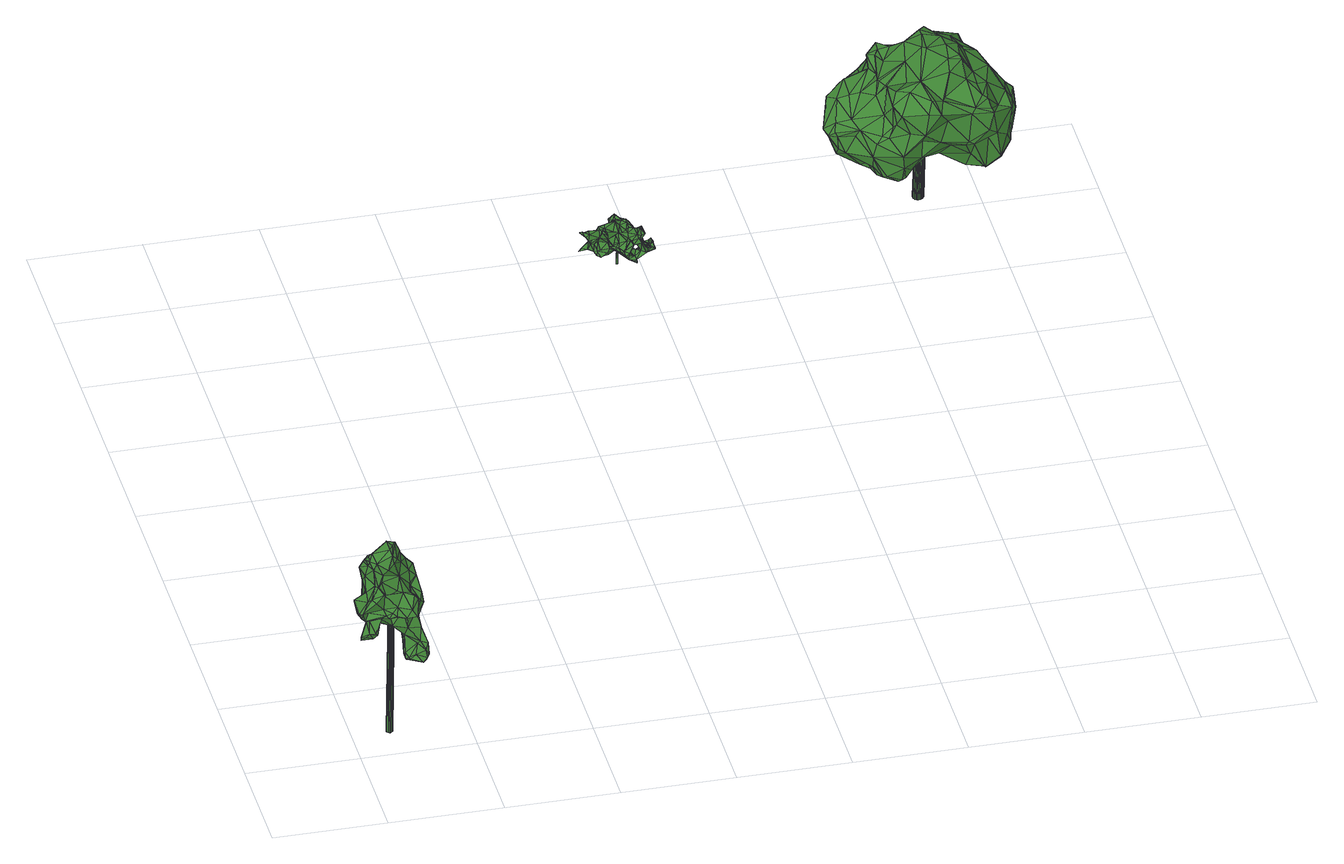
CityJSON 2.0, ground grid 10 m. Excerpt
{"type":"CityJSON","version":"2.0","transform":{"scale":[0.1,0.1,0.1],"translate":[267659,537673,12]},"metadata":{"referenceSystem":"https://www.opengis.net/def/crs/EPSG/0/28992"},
"CityObjects":{
"tree1":{"type":"SolitaryVegetationObject","attributes":{"gtid":118,"crown_width_m":6.14,"crown_median_z":25.52,"crown_r50_m":0.327,"crown_porosity":0.9,"trunk_H_m":12.59,"trunk_DBH_m":0.433,"trunk_radius_m":0.217,"trunk_base_height_m":12.93,"original_gtid":"118"},"geometry":[{"type":"Solid","lod":"3","boundaries":[[[[0,1,2]],[[3,4,5]],[[6,7,8]],[[9,6,8]],[[10,11,12]],[[13,14,15]],[[16,17,18]],[[19,20,21]],[[22,23,24]],[[25,26,27]],[[28,29,30]],[[31,30,29]],[[32,33,34]],[[32,34,35]],[[9,8,33]],[[36,37,38]],[[39,40,15]],[[12,11,41]],[[42,43,44]],[[45,29,28]],[[45,28,46]],[[47,48,49]],[[50,51,52]],[[50,52,53]],[[50,53,51]],[[54,55,56]],[[38,57,58]],[[58,36,38]],[[43,42,33]],[[43,33,8]],[[59,60,61]],[[62,63,64]],[[65,64,66]],[[64,67,66]],[[68,69,48]],[[70,71,72]],[[55,73,56]],[[21,74,19]],[[75,24,76]],[[68,48,47]],[[47,77,39]],[[78,29,79]],[[78,31,29]],[[70,80,81]],[[9,82,6]],[[83,84,85]],[[49,48,69]],[[86,87,88]],[[89,90,91]],[[42,44,35]],[[39,68,47]],[[92,6,82]],[[93,94,13]],[[13,15,93]],[[33,82,9]],[[95,76,96]],[[97,98,99]],[[97,100,98]],[[26,101,102]],[[103,93,15]],[[104,105,99]],[[106,30,107]],[[108,32,109]],[[10,110,11]],[[102,101,111]],[[112,113,114]],[[27,26,102]],[[115,116,117]],[[118,1,0]],[[118,119,1]],[[26,25,101]],[[3,80,120]],[[3,5,80]],[[98,100,104]],[[121,80,70]],[[72,121,70]],[[111,2,122]],[[123,124,2]],[[41,11,110]],[[61,124,59]],[[123,59,124]],[[125,126,127]],[[17,128,129]],[[130,119,118]],[[131,132,133]],[[110,115,41]],[[98,104,99]],[[134,135,136]],[[137,138,21]],[[110,10,60]],[[69,20,49]],[[21,20,69]],[[139,56,73]],[[100,105,104]],[[71,140,72]],[[55,54,141]],[[142,143,144]],[[68,88,69]],[[69,88,21]],[[145,119,130]],[[86,88,68]],[[146,4,87]],[[146,147,4]],[[5,4,147]],[[13,148,149]],[[13,94,148]],[[87,148,146]],[[150,151,108]],[[109,150,108]],[[75,22,24]],[[152,133,28]],[[152,28,106]],[[153,154,155]],[[44,156,35]],[[15,40,103]],[[13,149,157]],[[158,157,68]],[[13,157,14]],[[159,131,74]],[[39,160,40]],[[39,77,160]],[[161,162,132]],[[161,132,131]],[[133,152,163]],[[81,5,147]],[[126,81,147]],[[154,164,37]],[[165,136,117]],[[1,119,134]],[[83,85,23]],[[85,96,24]],[[85,24,23]],[[74,131,142]],[[99,78,79]],[[19,142,166]],[[74,142,19]],[[79,167,99]],[[6,168,7]],[[83,23,22]],[[169,170,77]],[[130,167,171]],[[172,173,174]],[[172,170,173]],[[75,107,22]],[[161,131,175]],[[126,147,146]],[[41,119,12]],[[148,127,146]],[[148,94,127]],[[112,176,113]],[[177,178,54]],[[103,40,125]],[[133,142,131]],[[92,179,180]],[[21,138,74]],[[118,179,151]],[[99,105,78]],[[92,82,33]],[[3,137,4]],[[159,137,3]],[[87,137,88]],[[21,88,137]],[[65,66,167]],[[1,134,123]],[[123,2,1]],[[181,182,17]],[[162,161,177]],[[92,108,179]],[[91,183,89]],[[43,89,183]],[[181,72,140]],[[181,140,0]],[[135,115,136]],[[81,80,5]],[[154,184,155]],[[87,4,137]],[[63,185,129]],[[112,186,89]],[[181,187,72]],[[102,111,122]],[[109,130,188]],[[189,190,191]],[[177,161,58]],[[108,151,179]],[[192,132,193]],[[172,194,90]],[[36,58,175]],[[184,36,175]],[[76,194,172]],[[159,190,131]],[[57,17,185]],[[167,195,99]],[[123,134,165]],[[109,188,150]],[[181,196,197]],[[198,65,45]],[[145,130,171]],[[95,194,76]],[[99,195,97]],[[199,97,195]],[[199,195,109]],[[200,109,32]],[[200,32,35]],[[25,201,202]],[[101,202,201]],[[181,197,182]],[[134,136,165]],[[27,10,25]],[[89,43,176]],[[161,175,58]],[[110,117,116]],[[35,34,42]],[[7,176,8]],[[43,8,176]],[[102,203,27]],[[51,204,155]],[[155,204,121]],[[75,174,107]],[[162,193,132]],[[192,133,132]],[[76,24,96]],[[63,129,128]],[[125,205,126]],[[180,206,71]],[[126,205,81]],[[60,10,61]],[[14,158,15]],[[125,160,114]],[[106,28,30]],[[17,182,128]],[[148,87,86]],[[148,86,149]],[[76,174,75]],[[186,77,170]],[[186,170,90]],[[172,174,76]],[[166,169,77]],[[196,111,101]],[[80,204,120]],[[144,143,207]],[[107,30,22]],[[74,138,159]],[[183,44,43]],[[45,65,167]],[[3,120,53]],[[3,53,189]],[[137,159,138]],[[101,128,182]],[[3,189,159]],[[180,208,92]],[[71,208,180]],[[20,209,49]],[[162,177,54]],[[56,55,162]],[[54,56,162]],[[126,146,127]],[[79,45,167]],[[80,121,204]],[[77,186,160]],[[165,59,123]],[[55,139,73]],[[103,127,93]],[[103,125,127]],[[89,186,90]],[[183,156,44]],[[196,101,197]],[[101,182,197]],[[96,85,194]],[[96,194,95]],[[15,158,39]],[[93,127,94]],[[56,139,55]],[[70,81,204]],[[205,204,81]],[[155,121,153]],[[64,57,185]],[[0,206,118]],[[179,118,206]],[[183,210,156]],[[106,211,212]],[[144,212,211]],[[179,206,180]],[[0,140,206]],[[129,185,17]],[[67,171,66]],[[184,154,36]],[[187,121,72]],[[101,25,202]],[[196,0,111]],[[42,34,33]],[[124,122,2]],[[164,38,37]],[[62,64,185]],[[119,145,12]],[[141,198,213]],[[189,53,175]],[[125,40,160]],[[85,156,210]],[[192,193,46]],[[55,141,162]],[[213,162,141]],[[178,198,141]],[[213,198,45]],[[158,68,39]],[[111,0,2]],[[92,208,6]],[[107,211,106]],[[71,206,140]],[[31,97,84]],[[49,209,47]],[[119,135,134]],[[41,135,119]],[[41,115,135]],[[168,208,214]],[[214,208,205]],[[201,128,101]],[[0,196,181]],[[109,200,199]],[[51,155,184]],[[162,46,193]],[[162,213,46]],[[45,46,213]],[[167,66,171]],[[63,12,67]],[[12,145,67]],[[10,27,203]],[[60,117,110]],[[22,31,83]],[[30,31,22]],[[105,31,78]],[[70,204,71]],[[46,28,192]],[[90,170,172]],[[91,194,183]],[[210,183,194]],[[210,194,85]],[[154,215,164]],[[133,192,28]],[[125,214,205]],[[142,133,143]],[[136,115,117]],[[200,35,156]],[[200,156,85]],[[12,201,10]],[[25,10,201]],[[166,173,169]],[[170,169,173]],[[165,60,59]],[[107,174,173]],[[173,166,142]],[[100,97,31]],[[105,100,31]],[[36,154,37]],[[130,216,167]],[[195,167,216]],[[85,84,200]],[[7,168,214]],[[7,214,176]],[[125,176,214]],[[187,215,121]],[[118,151,130]],[[6,208,168]],[[208,204,205]],[[53,52,175]],[[184,175,52]],[[184,52,51]],[[212,144,207]],[[165,117,60]],[[160,186,114]],[[164,18,38]],[[17,38,18]],[[57,38,17]],[[143,133,163]],[[141,54,178]],[[131,190,175]],[[16,187,181]],[[175,190,189]],[[58,178,177]],[[57,178,58]],[[63,67,64]],[[212,207,217]],[[92,32,108]],[[33,32,92]],[[112,89,176]],[[217,152,106]],[[217,106,212]],[[109,216,130]],[[195,216,109]],[[12,63,201]],[[201,63,128]],[[110,116,115]],[[77,209,166]],[[178,64,198]],[[68,157,86]],[[79,29,45]],[[86,157,149]],[[158,14,157]],[[198,64,65]],[[20,19,209]],[[166,209,19]],[[64,178,57]],[[189,191,159]],[[159,191,190]],[[16,181,17]],[[145,171,67]],[[90,194,91]],[[62,185,63]],[[113,125,114]],[[102,122,203]],[[208,71,204]],[[10,203,61]],[[124,203,122]],[[61,203,124]],[[144,211,142]],[[173,142,211]],[[173,211,107]],[[199,200,84]],[[199,84,97]],[[31,84,83]],[[151,150,188]],[[151,188,130]],[[113,176,125]],[[112,114,186]],[[53,120,204]],[[53,204,51]],[[207,152,217]],[[163,152,143]],[[143,152,207]],[[153,121,215]],[[153,215,154]],[[18,215,16]],[[16,215,187]],[[18,164,215]],[[47,209,77]],[[218,219,220]],[[218,220,221]],[[219,222,223]],[[219,223,220]],[[220,223,224]],[[220,224,221]],[[224,223,225]],[[224,225,221]],[[223,222,226]],[[223,226,225]],[[225,226,227]],[[225,227,221]],[[226,222,228]],[[226,228,227]],[[227,228,229]],[[227,229,221]],[[228,222,230]],[[228,230,229]],[[229,230,231]],[[229,231,221]],[[231,230,232]],[[231,232,221]],[[230,222,233]],[[230,233,232]],[[232,233,234]],[[232,234,221]],[[233,222,235]],[[233,235,234]],[[234,235,236]],[[234,236,221]],[[236,235,237]],[[236,237,221]],[[235,222,238]],[[235,238,237]],[[237,238,239]],[[237,239,221]],[[239,238,240]],[[239,240,221]],[[238,222,241]],[[238,241,240]],[[241,222,242]],[[241,242,240]],[[240,242,243]],[[240,243,221]],[[242,222,244]],[[242,244,243]],[[243,244,245]],[[243,245,221]],[[245,244,246]],[[245,246,221]],[[244,222,247]],[[244,247,246]],[[246,247,218]],[[246,218,221]],[[247,222,219]],[[247,219,218]]]]}]},
"tree2":{"type":"SolitaryVegetationObject","attributes":{"gtid":605,"crown_width_m":4.64,"crown_median_z":15.82,"crown_r50_m":0.237,"crown_porosity":0.919,"trunk_H_m":2.12,"trunk_DBH_m":0.0917,"trunk_radius_m":0.0458,"trunk_base_height_m":13.7,"original_gtid":"607"},"geometry":[{"type":"MultiSurface","lod":"3","boundaries":[[[248,249,250]],[[251,252,253]],[[254,255,256]],[[257,258,259]],[[260,261,262]],[[263,264,265]],[[266,262,261]],[[267,268,269]],[[270,271,272]],[[273,262,266]],[[274,275,276]],[[276,277,274]],[[278,279,280]],[[281,282,283]],[[284,285,286]],[[287,288,289]],[[286,290,291]],[[286,291,284]],[[292,293,278]],[[294,269,295]],[[276,296,277]],[[297,298,299]],[[300,260,301]],[[260,302,303]],[[304,301,300]],[[304,300,305]],[[306,307,256]],[[308,309,310]],[[292,311,296]],[[260,262,302]],[[293,312,313]],[[286,285,314]],[[314,290,286]],[[315,316,317]],[[281,316,315]],[[251,253,318]],[[319,320,321]],[[322,300,304]],[[322,304,323]],[[272,324,273]],[[325,265,326]],[[325,326,288]],[[327,328,329]],[[330,331,317]],[[304,332,309]],[[322,332,304]],[[333,334,307]],[[309,335,304]],[[336,249,337]],[[305,322,304]],[[338,290,339]],[[338,339,310]],[[340,341,342]],[[343,344,268]],[[345,346,347]],[[346,348,349]],[[350,258,257]],[[331,351,352]],[[353,354,355]],[[293,356,312]],[[347,312,356]],[[357,296,283]],[[358,359,295]],[[339,360,361]],[[330,272,266]],[[362,333,306]],[[327,325,328]],[[314,360,290]],[[339,290,360]],[[273,266,272]],[[267,294,359]],[[295,359,294]],[[289,363,287]],[[267,269,294]],[[259,350,257]],[[364,365,366]],[[250,298,341]],[[361,251,339]],[[352,317,331]],[[367,368,369]],[[370,344,371]],[[256,307,254]],[[327,372,373]],[[348,372,327]],[[282,357,283]],[[355,374,282]],[[372,375,373]],[[344,268,267]],[[299,376,297]],[[377,378,312]],[[379,312,378]],[[380,381,319]],[[283,280,281]],[[339,382,310]],[[292,356,293]],[[315,282,281]],[[345,348,346]],[[306,366,383]],[[358,369,359]],[[384,319,381]],[[385,386,384]],[[265,378,377]],[[267,359,344]],[[371,344,359]],[[251,318,341]],[[343,387,344]],[[367,313,388]],[[314,285,389]],[[333,255,254]],[[333,254,334]],[[368,390,391]],[[289,392,393]],[[365,251,366]],[[361,366,251]],[[338,394,290]],[[331,266,261]],[[336,337,274]],[[252,389,285]],[[381,279,347]],[[395,322,305]],[[266,331,330]],[[280,321,270]],[[280,270,281]],[[254,307,334]],[[362,341,255]],[[321,396,380]],[[293,397,347]],[[398,275,337]],[[398,337,249]],[[391,358,368]],[[265,325,327]],[[265,327,373]],[[270,272,330]],[[274,337,275]],[[394,291,290]],[[399,387,386]],[[318,253,248]],[[355,352,353]],[[284,291,252]],[[248,252,291]],[[400,298,297]],[[347,397,312]],[[263,265,377]],[[401,402,403]],[[338,403,402]],[[357,277,296]],[[357,274,277]],[[323,353,322]],[[252,285,284]],[[288,326,289]],[[265,289,326]],[[404,353,323]],[[405,365,364]],[[301,260,303]],[[363,292,406]],[[374,355,354]],[[374,354,376]],[[398,249,248]],[[389,259,407]],[[258,407,259]],[[356,292,345]],[[297,354,400]],[[389,360,314]],[[383,350,362]],[[278,347,279]],[[293,347,278]],[[394,325,398]],[[394,328,325]],[[398,325,288]],[[248,250,408]],[[259,362,350]],[[319,396,321]],[[295,269,268]],[[265,373,378]],[[336,409,408]],[[272,271,324]],[[378,410,379]],[[360,407,361]],[[313,312,264]],[[312,379,388]],[[370,388,379]],[[347,356,345]],[[407,350,383]],[[382,411,310]],[[308,335,309]],[[375,289,264]],[[326,363,289]],[[326,289,375]],[[329,412,327]],[[320,385,346]],[[385,384,346]],[[340,250,341]],[[413,379,397]],[[352,322,353]],[[341,414,383]],[[369,313,367]],[[382,251,365]],[[339,251,382]],[[312,313,263]],[[312,263,377]],[[287,277,288]],[[275,277,287]],[[388,313,312]],[[348,345,372]],[[382,405,323]],[[304,382,323]],[[282,376,250]],[[299,250,376]],[[318,248,342]],[[318,342,341]],[[298,250,299]],[[385,379,410]],[[308,411,335]],[[295,368,358]],[[375,312,373]],[[384,381,279]],[[273,395,262]],[[401,329,402]],[[338,402,394]],[[329,401,412]],[[391,390,397]],[[298,400,341]],[[328,402,329]],[[261,351,331]],[[248,291,394]],[[248,394,398]],[[400,415,341]],[[376,354,297]],[[406,276,287]],[[275,287,276]],[[397,379,312]],[[304,411,382]],[[405,382,365]],[[308,310,411]],[[395,273,324]],[[347,346,279]],[[262,416,302]],[[362,383,414]],[[362,414,341]],[[326,375,363]],[[287,363,406]],[[313,391,397]],[[313,397,293]],[[350,407,258]],[[389,407,360]],[[383,362,306]],[[368,399,413]],[[323,405,404]],[[301,303,304]],[[355,317,352]],[[375,417,363]],[[390,413,397]],[[384,386,387]],[[282,315,317]],[[282,317,355]],[[364,255,415]],[[387,320,384]],[[295,268,344]],[[310,403,338]],[[342,418,340]],[[419,389,252]],[[370,379,386]],[[387,420,385]],[[387,385,320]],[[264,312,375]],[[378,373,410]],[[407,383,361]],[[361,383,366]],[[395,324,421]],[[306,333,307]],[[362,255,333]],[[344,399,295]],[[376,282,374]],[[317,316,330]],[[371,422,370]],[[388,370,422]],[[388,422,367]],[[420,344,386]],[[364,415,405]],[[404,405,415]],[[423,346,349]],[[327,349,348]],[[320,319,384]],[[295,399,368]],[[324,412,421]],[[412,424,421]],[[270,423,271]],[[343,420,387]],[[420,343,344]],[[252,248,253]],[[289,264,392]],[[265,264,289]],[[249,408,250]],[[370,386,344]],[[390,368,413]],[[255,341,415]],[[312,379,373]],[[251,419,252]],[[341,419,251]],[[387,399,344]],[[300,351,260]],[[392,264,393]],[[274,409,336]],[[282,409,357]],[[274,357,409]],[[282,418,409]],[[373,379,410]],[[319,321,380]],[[421,322,395]],[[416,395,300]],[[305,300,395]],[[416,300,301]],[[309,403,310]],[[342,248,425]],[[292,296,276]],[[304,335,411]],[[421,332,322]],[[332,421,424]],[[263,313,264]],[[404,354,353]],[[415,354,404]],[[400,354,415]],[[412,324,426]],[[319,280,279]],[[412,426,423]],[[426,324,271]],[[426,271,423]],[[413,399,386]],[[423,320,346]],[[386,379,385]],[[386,385,420]],[[313,369,358]],[[313,358,391]],[[408,250,418]],[[340,418,250]],[[345,417,372]],[[372,417,375]],[[385,379,413]],[[336,408,249]],[[406,292,276]],[[342,425,418]],[[418,425,409]],[[408,409,425]],[[413,386,385]],[[248,408,425]],[[417,345,292]],[[417,292,363]],[[282,250,418]],[[259,383,362]],[[389,383,259]],[[341,383,419]],[[419,383,389]],[[394,402,328]],[[349,327,427]],[[261,260,351]],[[412,427,327]],[[423,349,427]],[[423,427,412]],[[279,381,319]],[[264,289,393]],[[303,302,416]],[[301,303,416]],[[395,416,262]],[[332,403,309]],[[332,424,403]],[[412,403,424]],[[412,401,403]],[[398,288,277]],[[398,277,275]],[[270,330,271]],[[270,271,281]],[[316,271,330]],[[316,281,271]],[[319,321,280]],[[381,396,319]],[[380,396,381]],[[278,311,292]],[[280,311,278]],[[283,311,280]],[[422,368,367]],[[369,368,359]],[[283,296,311]],[[422,371,368]],[[359,368,371]],[[384,279,346]],[[306,256,366]],[[366,256,364]],[[364,256,255]],[[423,321,320]],[[270,321,423]],[[352,428,322]],[[352,351,428]],[[300,428,351]],[[300,322,428]],[[429,430,431]],[[431,430,432]],[[430,433,434]],[[430,434,432]],[[432,434,431]],[[434,433,435]],[[434,435,431]],[[435,433,431]],[[431,433,429]],[[433,430,429]]]}]},
"tree3":{"type":"SolitaryVegetationObject","attributes":{"gtid":160,"crown_width_m":14.45,"crown_median_z":22.59,"crown_r50_m":0.372,"crown_porosity":0.887,"trunk_H_m":9.17,"trunk_DBH_m":0.89,"trunk_radius_m":0.445,"trunk_base_height_m":13.42,"original_gtid":"160"},"geometry":[{"type":"Solid","lod":"3","boundaries":[[[[436,437,438]],[[439,438,437]],[[440,441,442]],[[443,444,445]],[[446,447,448]],[[446,449,447]],[[450,448,451]],[[452,453,454]],[[455,454,453]],[[439,437,456]],[[457,458,459]],[[460,461,462]],[[463,464,465]],[[446,448,466]],[[467,468,469]],[[470,459,458]],[[471,459,470]],[[472,473,474]],[[475,476,477]],[[478,479,480]],[[481,482,483]],[[481,483,484]],[[477,476,437]],[[485,486,487]],[[437,476,488]],[[489,490,491]],[[463,473,464]],[[467,492,468]],[[493,494,495]],[[444,496,497]],[[444,498,496]],[[472,499,500]],[[501,502,503]],[[482,502,501]],[[464,504,505]],[[506,507,501]],[[501,507,508]],[[472,500,473]],[[438,509,436]],[[510,511,512]],[[513,438,439]],[[510,514,515]],[[458,516,517]],[[473,463,474]],[[518,486,519]],[[501,508,482]],[[443,440,520]],[[521,522,523]],[[524,525,526]],[[524,526,527]],[[528,529,451]],[[437,436,530]],[[484,531,532]],[[533,534,535]],[[513,536,537]],[[538,539,481]],[[478,540,541]],[[443,520,498]],[[542,483,482]],[[543,509,544]],[[543,544,474]],[[545,461,546]],[[547,548,523]],[[476,541,488]],[[549,477,530]],[[530,477,437]],[[492,470,542]],[[550,451,551]],[[552,532,531]],[[527,553,517]],[[554,502,461]],[[555,556,557]],[[476,475,541]],[[475,478,541]],[[470,458,455]],[[508,542,482]],[[558,517,559]],[[560,561,562]],[[464,473,504]],[[563,514,477]],[[562,561,558]],[[564,542,508]],[[565,566,567]],[[568,459,471]],[[490,569,491]],[[462,461,545]],[[462,545,446]],[[570,571,572]],[[554,503,502]],[[517,553,573]],[[562,558,574]],[[492,467,470]],[[471,470,467]],[[439,456,513]],[[484,532,481]],[[531,575,453]],[[569,490,576]],[[463,543,474]],[[470,453,577]],[[578,577,453]],[[575,531,484]],[[579,580,441]],[[460,581,503]],[[523,522,582]],[[464,583,465]],[[503,554,460]],[[461,460,554]],[[584,580,585]],[[442,586,440]],[[570,552,585]],[[587,588,589]],[[500,590,525]],[[573,559,517]],[[591,469,557]],[[520,592,498]],[[496,498,592]],[[542,577,578]],[[549,530,593]],[[538,532,552]],[[594,570,595]],[[596,559,573]],[[597,556,555]],[[598,599,489]],[[596,573,600]],[[601,496,592]],[[557,469,602]],[[557,602,603]],[[498,444,443]],[[450,604,605]],[[576,604,529]],[[538,481,532]],[[601,592,606]],[[489,535,534]],[[601,607,589]],[[608,567,609]],[[475,477,514]],[[488,456,437]],[[496,601,589]],[[487,605,610]],[[611,491,569]],[[611,569,612]],[[613,539,565]],[[572,565,539]],[[587,614,588]],[[598,489,491]],[[567,546,565]],[[502,565,546]],[[582,522,511]],[[485,510,512]],[[598,615,616]],[[614,617,618]],[[475,514,485]],[[567,608,546]],[[523,581,521]],[[619,620,621]],[[622,623,624]],[[625,590,626]],[[566,609,567]],[[619,440,443]],[[500,499,626]],[[601,606,607]],[[627,628,625]],[[627,629,628]],[[630,607,606]],[[631,494,632]],[[500,633,473]],[[634,440,586]],[[465,543,463]],[[635,636,622]],[[637,537,536]],[[630,606,638]],[[500,626,590]],[[541,540,488]],[[639,640,641]],[[506,503,507]],[[550,551,642]],[[551,451,448]],[[528,642,643]],[[489,479,490]],[[583,644,465]],[[521,581,460]],[[626,627,625]],[[645,627,626]],[[624,627,635]],[[645,635,627]],[[607,630,587]],[[469,591,467]],[[568,646,459]],[[467,591,471]],[[471,591,568]],[[478,610,604]],[[495,647,549]],[[477,647,563]],[[477,549,647]],[[490,479,576]],[[474,648,472]],[[590,625,526]],[[590,526,525]],[[649,558,561]],[[649,561,650]],[[642,451,550]],[[513,537,438]],[[584,453,452]],[[625,628,573]],[[505,583,464]],[[620,651,621]],[[652,524,527]],[[652,527,457]],[[458,650,455]],[[612,653,611]],[[604,610,605]],[[569,576,529]],[[525,524,654]],[[572,539,538]],[[655,597,555]],[[494,631,656]],[[612,569,529]],[[534,540,480]],[[534,480,489]],[[465,644,493]],[[647,494,563]],[[528,451,642]],[[623,657,624]],[[658,617,536]],[[617,658,533]],[[648,474,544]],[[597,646,556]],[[485,659,475]],[[487,659,485]],[[545,546,608]],[[650,458,649]],[[459,597,457]],[[459,646,597]],[[655,555,660]],[[557,660,555]],[[540,478,480]],[[531,453,584]],[[661,662,594]],[[629,657,638]],[[517,558,649]],[[517,649,458]],[[643,653,612]],[[663,653,643]],[[611,653,664]],[[620,664,653]],[[457,516,458]],[[499,472,648]],[[595,580,579]],[[592,520,639]],[[596,665,559]],[[558,559,665]],[[518,519,512]],[[512,519,485]],[[485,519,486]],[[626,636,645]],[[592,639,606]],[[600,639,596]],[[606,639,638]],[[661,609,662]],[[661,608,609]],[[456,658,513]],[[551,448,447]],[[666,651,663]],[[558,665,574]],[[641,574,665]],[[639,641,665]],[[489,480,479]],[[552,584,585]],[[552,531,584]],[[494,515,563]],[[538,552,570]],[[527,516,457]],[[573,628,600]],[[450,605,667]],[[487,667,605]],[[548,668,523]],[[479,478,604]],[[502,546,461]],[[533,658,488]],[[533,488,540]],[[638,657,630]],[[635,622,624]],[[623,587,657]],[[639,665,596]],[[520,440,639]],[[440,634,640]],[[641,640,634]],[[631,548,547]],[[660,669,655]],[[450,529,604]],[[447,661,670]],[[447,670,551]],[[651,620,653]],[[483,542,578]],[[483,578,484]],[[648,537,499]],[[604,576,479]],[[488,658,456]],[[587,623,622]],[[656,515,494]],[[643,612,528]],[[566,662,609]],[[543,465,493]],[[543,493,495]],[[509,543,593]],[[547,523,582]],[[547,582,631]],[[594,663,643]],[[594,643,661]],[[658,536,513]],[[594,662,570]],[[570,662,571]],[[582,656,631]],[[485,514,510]],[[452,634,671]],[[562,634,452]],[[452,671,584]],[[637,636,499]],[[484,578,575]],[[637,622,636]],[[589,616,496]],[[583,672,669]],[[655,669,672]],[[542,470,577]],[[445,611,664]],[[673,621,666]],[[618,599,598]],[[651,666,621]],[[509,438,544]],[[525,504,633]],[[525,633,500]],[[566,571,662]],[[589,607,587]],[[533,540,534]],[[491,615,598]],[[446,674,462]],[[533,535,618]],[[617,533,618]],[[669,632,644]],[[669,644,583]],[[610,478,659]],[[610,659,487]],[[650,454,455]],[[496,616,615]],[[647,495,494]],[[499,537,637]],[[438,537,648]],[[510,656,582]],[[511,510,582]],[[438,648,544]],[[570,572,538]],[[468,675,469]],[[454,560,452]],[[562,452,560]],[[672,583,654]],[[505,504,654]],[[505,654,583]],[[440,640,639]],[[652,654,524]],[[526,553,527]],[[573,553,625]],[[526,625,553]],[[619,621,673]],[[443,445,620]],[[497,445,444]],[[445,664,620]],[[671,586,442]],[[619,443,620]],[[634,586,671]],[[510,515,656]],[[564,492,542]],[[499,636,626]],[[518,676,677]],[[466,448,667]],[[466,667,518]],[[568,556,646]],[[548,660,668]],[[667,448,450]],[[527,517,516]],[[551,670,642]],[[563,515,514]],[[639,600,628]],[[639,628,638]],[[628,629,638]],[[584,671,580]],[[473,633,504]],[[671,442,441]],[[671,441,580]],[[651,653,663]],[[660,548,669]],[[631,632,548]],[[669,548,632]],[[523,668,581]],[[603,678,668]],[[603,581,678]],[[581,668,678]],[[557,668,660]],[[588,618,679]],[[637,617,614]],[[536,617,637]],[[493,644,494]],[[496,615,497]],[[608,680,545]],[[618,598,679]],[[616,679,598]],[[588,679,589]],[[616,589,679]],[[681,497,615]],[[599,535,489]],[[599,618,535]],[[602,675,508]],[[564,508,675]],[[613,565,502]],[[613,502,682]],[[603,602,508]],[[511,522,676]],[[521,676,522]],[[642,670,643]],[[454,650,560]],[[588,614,618]],[[614,622,637]],[[587,622,614]],[[652,672,654]],[[652,457,672]],[[457,655,672]],[[457,597,655]],[[634,574,641]],[[574,634,562]],[[627,657,629]],[[525,654,504]],[[518,667,486]],[[487,486,667]],[[445,681,611]],[[466,674,446]],[[445,497,681]],[[611,615,491]],[[681,615,611]],[[462,674,460]],[[466,677,674]],[[466,518,677]],[[521,460,674]],[[455,453,470]],[[451,529,450]],[[578,453,575]],[[572,566,565]],[[661,680,608]],[[643,670,661]],[[603,668,557]],[[624,657,627]],[[630,657,587]],[[619,441,440]],[[580,595,585]],[[612,529,528]],[[635,645,636]],[[585,595,570]],[[494,644,632]],[[508,507,603]],[[581,603,507]],[[581,507,503]],[[566,572,571]],[[564,675,492]],[[468,492,675]],[[602,469,675]],[[650,561,560]],[[481,682,482]],[[502,482,682]],[[506,501,503]],[[594,595,663]],[[666,663,595]],[[475,659,478]],[[549,593,495]],[[543,495,593]],[[436,593,530]],[[509,593,436]],[[518,512,676]],[[511,676,512]],[[677,676,521]],[[674,677,521]],[[579,673,666]],[[595,579,666]],[[673,441,619]],[[579,441,673]],[[591,557,556]],[[591,556,568]],[[545,680,446]],[[661,447,680]],[[449,680,447]],[[446,680,449]],[[682,539,613]],[[682,481,539]],[[683,684,685]],[[683,685,686]],[[686,685,687]],[[686,687,688]],[[685,684,689]],[[685,689,687]],[[687,689,690]],[[687,690,688]],[[689,684,691]],[[689,691,690]],[[690,691,692]],[[690,692,688]],[[691,684,693]],[[691,693,692]],[[692,693,694]],[[692,694,688]],[[693,684,695]],[[693,695,694]],[[694,695,696]],[[694,696,688]],[[695,684,697]],[[695,697,696]],[[696,697,698]],[[696,698,688]],[[697,684,699]],[[697,699,698]],[[698,699,700]],[[698,700,688]],[[699,684,701]],[[699,701,700]],[[700,701,702]],[[700,702,688]],[[701,684,703]],[[701,703,702]],[[702,703,704]],[[702,704,688]],[[703,684,705]],[[703,705,704]],[[704,705,706]],[[704,706,688]],[[705,684,707]],[[705,707,706]],[[706,707,708]],[[706,708,688]],[[707,684,709]],[[707,709,708]],[[708,709,710]],[[708,710,688]],[[709,684,711]],[[709,711,710]],[[710,711,712]],[[710,712,688]],[[711,684,713]],[[711,713,712]],[[712,713,714]],[[712,714,688]],[[713,684,715]],[[713,715,714]],[[714,715,716]],[[714,716,688]],[[715,684,717]],[[715,717,716]],[[716,717,718]],[[716,718,688]],[[717,684,719]],[[717,719,718]],[[718,719,720]],[[718,720,688]],[[719,684,721]],[[719,721,720]],[[720,721,722]],[[720,722,688]],[[721,684,723]],[[721,723,722]],[[722,723,724]],[[722,724,688]],[[723,684,725]],[[723,725,724]],[[724,725,726]],[[724,726,688]],[[725,684,727]],[[725,727,726]],[[726,727,728]],[[726,728,688]],[[727,684,729]],[[727,729,728]],[[728,729,730]],[[728,730,688]],[[729,684,731]],[[729,731,730]],[[730,731,732]],[[730,732,688]],[[731,684,683]],[[731,683,732]],[[732,683,686]],[[732,686,688]]]]}]}
},
"vertices":[
[58,27,115],[56,20,106],[62,18,104],[46,52,158],[50,53,168],[57,51,160],[53,16,151],[50,16,155],[46,7,147],[50,5,141],[55,29,88],[44,27,91],[44,35,100],[38,39,196],[35,33,197],[35,33,186],[49,41,125],[54,47,112],[47,48,127],[11,53,166],[14,51,173],[24,55,174],[4,29,136],[3,26,137],[2,23,140],[64,38,88],[64,37,88],[64,35,87],[15,50,131],[20,36,119],[12,36,134],[12,32,124],[35,16,140],[41,6,140],[33,8,141],[27,10,139],[45,51,129],[49,52,132],[46,51,129],[22,34,179],[31,30,174],[43,26,92],[33,8,142],[34,11,149],[30,10,144],[26,48,129],[14,53,129],[17,41,178],[17,45,180],[15,48,176],[46,37,150],[50,43,139],[36,38,141],[39,48,153],[28,64,120],[26,65,118],[26,66,118],[40,48,121],[35,58,127],[60,12,94],[57,14,88],[60,15,90],[42,46,120],[49,40,105],[39,47,121],[35,47,125],[34,34,122],[42,43,121],[20,46,182],[17,48,180],[61,38,143],[59,33,138],[63,39,132],[24,69,115],[24,62,160],[1,30,148],[2,15,144],[19,35,173],[13,32,118],[22,37,118],[58,48,156],[58,45,156],[50,7,140],[7,26,133],[13,23,130],[7,14,137],[32,51,180],[39,57,177],[29,53,178],[24,15,160],[13,15,157],[16,11,155],[49,10,139],[39,34,182],[43,41,185],[2,12,144],[4,14,140],[12,20,119],[10,22,115],[16,23,112],[6,25,114],[60,42,101],[66,33,90],[36,32,179],[6,26,110],[8,28,114],[15,34,136],[9,35,143],[38,20,140],[22,22,132],[45,23,87],[62,27,99],[27,21,154],[38,29,153],[25,30,163],[43,20,90],[44,20,89],[47,19,90],[46,24,118],[44,28,109],[47,47,156],[60,42,140],[63,25,98],[59,13,101],[62,15,95],[41,35,164],[51,43,163],[44,42,173],[50,42,106],[43,56,105],[34,28,119],[21,61,147],[14,56,129],[13,53,135],[54,23,102],[44,23,94],[46,20,91],[34,56,164],[26,61,161],[24,70,115],[57,35,125],[28,60,121],[13,52,153],[20,55,149],[21,44,152],[44,33,116],[50,52,170],[56,50,165],[40,49,185],[32,45,194],[34,32,138],[42,25,135],[19,50,133],[55,46,135],[51,51,134],[52,48,136],[25,12,141],[32,44,194],[34,40,188],[37,59,154],[27,33,168],[26,58,124],[25,60,122],[18,52,133],[50,52,132],[52,20,93],[14,44,162],[24,35,119],[52,19,153],[20,33,159],[19,30,160],[35,33,121],[12,27,147],[13,36,151],[1,30,149],[30,50,137],[41,20,157],[34,63,124],[34,57,122],[45,24,134],[48,26,137],[58,38,119],[57,45,111],[23,15,146],[43,45,130],[43,55,106],[21,24,162],[59,42,133],[33,35,125],[39,58,154],[23,55,150],[34,50,154],[12,53,131],[13,56,128],[5,13,145],[19,20,117],[59,37,112],[58,40,113],[29,57,122],[17,17,121],[22,18,135],[51,37,101],[59,41,100],[63,30,92],[52,41,149],[51,38,153],[55,34,127],[24,45,152],[49,25,144],[16,42,173],[11,20,141],[13,37,151],[24,33,139],[27,58,122],[48,24,154],[55,46,134],[23,32,122],[26,37,136],[37,36,135],[35,35,9],[37,37,135],[35,36,135],[32,34,9],[34,36,9],[36,37,135],[36,38,135],[33,37,9],[35,38,135],[32,37,9],[34,38,135],[31,36,9],[33,38,135],[33,37,135],[30,35,9],[32,37,135],[30,34,9],[32,36,135],[32,35,135],[31,33,9],[33,35,135],[34,34,135],[32,32,9],[33,32,9],[35,34,135],[34,33,9],[36,34,135],[36,35,135],[35,34,9],
[371,667,35],[370,664,39],[369,667,44],[363,678,36],[361,671,31],[364,673,30],[350,679,47],[355,673,47],[352,679,46],[345,670,34],[348,674,33],[353,671,34],[380,689,54],[385,684,51],[383,687,51],[391,657,30],[391,654,29],[387,660,29],[388,682,52],[409,670,34],[405,672,35],[408,674,35],[393,672,49],[389,674,49],[390,680,51],[386,683,50],[377,660,39],[378,651,39],[380,652,40],[381,654,38],[394,660,46],[397,663,46],[394,663,48],[386,666,49],[379,668,49],[385,660,48],[363,665,28],[360,669,28],[363,668,27],[381,649,37],[382,657,31],[384,654,30],[371,671,26],[369,668,30],[389,654,44],[396,657,43],[409,669,34],[408,668,35],[387,659,45],[365,668,53],[365,667,51],[368,663,51],[378,687,50],[376,689,49],[380,689,53],[375,690,49],[375,686,47],[379,684,49],[353,676,44],[348,680,46],[375,685,37],[378,684,37],[373,680,32],[388,657,46],[396,659,34],[400,655,34],[360,672,28],[382,669,48],[386,672,48],[381,675,52],[371,676,35],[398,671,49],[397,669,45],[395,671,49],[376,681,48],[369,681,48],[383,677,47],[382,664,33],[385,657,31],[387,669,35],[381,667,35],[384,672,35],[388,677,52],[384,681,52],[374,680,44],[352,674,44],[348,679,46],[375,686,37],[375,662,39],[374,659,38],[373,673,28],[365,680,31],[370,669,45],[364,674,42],[373,675,38],[401,671,35],[405,669,34],[389,660,42],[393,666,44],[396,660,44],[388,664,43],[387,669,44],[348,674,34],[380,685,51],[377,677,55],[369,678,52],[368,674,51],[377,673,57],[392,657,42],[385,663,43],[408,659,35],[408,668,34],[360,675,29],[357,680,32],[354,673,41],[384,651,37],[356,682,45],[361,686,40],[357,682,39],[405,660,34],[405,663,35],[408,659,34],[402,665,34],[404,665,34],[385,661,36],[392,663,33],[375,672,48],[390,657,31],[368,666,52],[391,660,29],[393,663,33],[397,665,34],[399,672,50],[401,666,46],[368,681,40],[356,676,36],[398,668,45],[398,667,35],[400,667,35],[401,670,35],[402,659,34],[358,671,31],[404,662,35],[405,660,35],[391,652,27],[391,652,28],[376,667,33],[382,684,48],[399,671,50],[402,659,35],[374,659,37],[404,665,35],[366,675,48],[381,675,35],[378,672,34],[377,678,35],[364,678,51],[363,683,44],[384,650,39],[357,677,33],[373,664,39],[379,666,40],[396,665,34],[371,689,36],[385,677,38],[402,665,35],[361,680,42],[364,677,48],[380,688,51],[384,659,35],[377,671,45],[360,677,34],[400,670,35],[378,677,46],[404,662,34],[390,672,45],[378,675,36],[374,674,36],[388,671,46],[382,673,41],[379,682,50],[379,670,38],[378,670,17],[378,670,38],[378,671,38],[378,669,17],[377,670,17],[377,669,17],
[726,711,77],[724,737,87],[731,711,94],[732,722,102],[634,703,160],[610,704,144],[611,701,145],[636,715,172],[651,724,176],[643,728,152],[614,777,85],[621,779,106],[636,775,99],[621,776,105],[646,773,106],[640,783,114],[610,678,126],[591,686,108],[606,668,111],[601,666,105],[731,724,104],[639,664,87],[621,654,97],[623,658,83],[620,745,60],[593,747,64],[613,759,68],[711,679,68],[695,664,70],[692,682,62],[631,766,87],[606,667,71],[603,674,69],[604,675,68],[598,667,92],[609,664,73],[714,670,96],[708,667,77],[719,678,84],[697,757,84],[715,747,91],[716,738,74],[693,760,114],[682,766,134],[695,757,118],[567,712,96],[576,709,72],[575,696,85],[567,700,97],[678,765,76],[666,775,77],[672,769,84],[717,741,106],[693,762,141],[676,767,137],[671,757,150],[599,674,78],[696,711,71],[694,714,71],[709,715,66],[666,710,176],[657,733,172],[651,715,177],[721,681,115],[704,662,104],[580,711,71],[585,734,78],[595,735,58],[693,659,73],[692,661,73],[591,712,70],[596,709,63],[595,703,62],[726,705,76],[675,747,78],[658,746,79],[658,758,76],[729,714,113],[691,751,78],[699,732,76],[639,663,105],[639,649,119],[656,769,77],[659,765,76],[646,695,178],[636,743,61],[642,735,71],[640,722,64],[676,659,98],[683,657,99],[678,657,102],[653,654,107],[635,779,127],[647,764,124],[720,719,69],[573,699,110],[564,707,100],[705,725,123],[695,746,129],[695,741,139],[722,713,120],[726,705,109],[572,730,116],[573,734,114],[709,747,110],[709,749,103],[580,692,83],[713,691,70],[723,694,88],[604,757,92],[590,743,83],[652,726,82],[662,703,75],[717,720,64],[635,785,116],[628,786,113],[578,717,122],[660,658,125],[593,745,63],[631,677,76],[625,669,69],[623,692,63],[620,655,137],[642,650,139],[615,667,120],[617,662,125],[615,666,140],[706,732,69],[598,688,74],[576,745,103],[581,750,107],[578,748,103],[622,663,68],[665,756,141],[589,737,127],[585,743,118],[579,738,116],[653,650,137],[614,665,142],[572,696,102],[665,760,124],[588,689,101],[574,695,98],[613,718,140],[597,711,129],[614,729,62],[659,732,79],[679,674,68],[586,695,114],[588,714,126],[614,692,146],[689,690,150],[688,720,153],[680,707,169],[696,657,111],[619,665,66],[650,694,177],[720,707,71],[605,745,123],[608,729,140],[646,656,148],[631,665,76],[682,744,152],[692,744,143],[649,657,147],[668,699,175],[603,689,66],[616,696,61],[668,761,116],[660,758,108],[667,687,168],[678,691,168],[595,753,104],[586,751,108],[676,757,106],[658,749,144],[639,765,136],[584,720,103],[705,702,146],[666,734,164],[680,725,158],[710,716,135],[700,725,147],[620,725,148],[628,737,154],[618,736,153],[700,686,140],[690,680,144],[693,671,138],[681,658,129],[701,663,124],[685,662,132],[657,662,143],[661,673,139],[679,688,165],[674,716,76],[672,704,72],[697,668,97],[615,690,146],[697,670,135],[709,682,118],[718,693,125],[667,680,159],[641,676,156],[632,691,146],[619,672,152],[632,784,123],[618,771,123],[684,696,73],[700,665,127],[625,663,70],[712,723,65],[720,691,96],[627,655,119],[611,664,111],[619,747,153],[665,666,95],[636,757,138],[682,667,83],[647,679,79],[678,724,76],[681,680,150],[720,719,119],[681,761,88],[640,697,79],[608,768,114],[592,748,119],[615,750,143],[641,750,135],[630,668,152],[607,732,152],[656,770,81],[633,714,68],[658,686,81],[621,778,114],[607,695,135],[657,677,81],[614,730,152],[623,755,70],[600,686,68],[652,750,76],[645,747,78],[621,710,73],[687,723,155],[609,766,104],[664,733,152],[575,713,94],[652,714,14],[648,714,14],[652,716,14],[654,713,106],[654,714,106],[650,713,106],[651,717,14],[654,715,106],[651,718,14],[653,716,106],[650,718,14],[652,717,106],[649,719,14],[651,717,106],[648,719,14],[650,717,106],[646,719,14],[649,717,106],[645,718,14],[648,717,106],[644,718,14],[647,716,106],[644,717,14],[646,715,106],[643,716,14],[646,714,106],[643,715,14],[646,713,106],[643,713,14],[646,712,106],[644,712,14],[646,711,106],[644,711,14],[647,710,106],[645,711,14],[648,709,106],[646,710,14],[649,709,106],[647,710,14],[650,708,106],[649,710,14],[651,709,106],[650,711,14],[652,709,106],[651,711,14],[653,710,106],[651,712,14],[654,711,106],[652,713,14],[654,712,106]
]}
